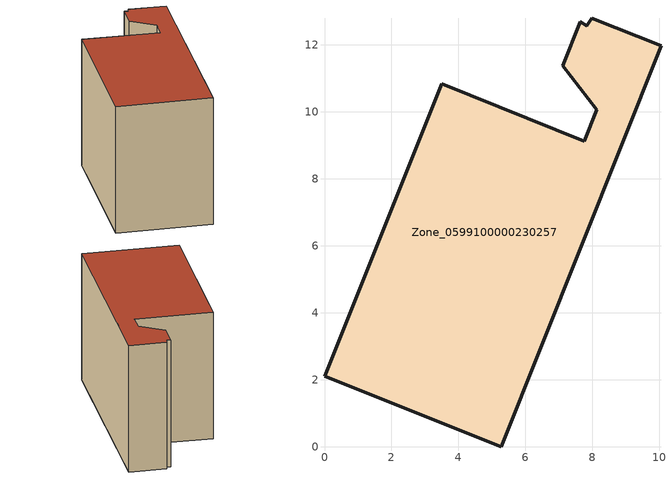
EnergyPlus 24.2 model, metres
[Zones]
Zone_0599100000230257
 floor ground (C_G): 7.84,12.58 7.98,12.8 10.05,11.97 5.28,0 0,2.11 3.5,10.84 7.76,9.13 8.13,10.06 7.11,11.38 7.64,12.7 z0.2
 wall outside (C_F): 0,2.11 5.28,0 10.05,11.97 7.98,12.8 7.84,12.58 7.64,12.7 7.11,11.38 8.13,10.06 7.76,9.13 3.5,10.84 0,2.11 z0.2:8.16
 roof outside (C_R): 7.84,12.58 7.64,12.7 7.11,11.38 8.13,10.06 7.76,9.13 3.5,10.84 0,2.11 5.28,0 10.05,11.97 7.98,12.8 z8.16
[BUILDING]
Pand.0599100000230257: North Axis=0; Terrain=City; Loads Convergence Tolerance Value=0.04; Temperature Convergence Tolerance Value=0.4; Solar Distribution=FullExterior; Maximum Number of Warmup Days=25; Minimum Number of Warmup Days=1
[Site:Location]
Rotterdam.The.Hague.AP_ZH_NLD Design_Conditions: Latitude=51.96; Longitude=4.45; Time Zone=1; Elevation=-4.5
[SITE:GROUNDTEMPERATURE:BUILDINGSURFACE]
18, 18, 18, 18, 18, 18, 18, 18, 18, 18, 18, 18
[MATERIAL] Thermal Absorptance=0.9; Solar Absorptance=0.7; Visible Absorptance=0.7
Name | Roughness | Thickness | Conductivity | Density | Specific Heat
G.TC.1975-1991 | MediumSmooth | 0.15 | 0.288461 | 540 | 1210
F.TC.1975-1991 | Rough | 0.3 | 0.230769 | 1920 | 840
R.TC.1975-1991 | MediumRough | 0.2 | 0.153846 | 1500 | 1000
[CONSTRUCTION]
C_G: G.TC.1975-1991
C_F: F.TC.1975-1991
C_R: R.TC.1975-1991
[ZONE]
Zone_0599100000230257: Type=1; Multiplier=1; Ceiling Height=Autocalculate; Volume=Autocalculate; Floor Area=autocalculate; Part of Total Floor Area=Yes
[ZONEINFILTRATION:DESIGNFLOWRATE]
Infil_Zone_0599100000230257: Zone or ZoneList or Space or SpaceList=Zone_0599100000230257; Schedule=AlwaysOn; Design Flow Rate Calculation Method=Flow/Area; Flow Rate per Floor Area=0.003; Constant Term Coefficient=1; Temperature Term Coefficient=0; Velocity Term Coefficient=0; Velocity Squared Term Coefficient=0
[HVACTEMPLATE:ZONE:IDEALLOADSAIRSYSTEM]
Zone_0599100000230257: Maximum Heating Supply Air Temperature=50; Minimum Cooling Supply Air Temperature=13; Maximum Heating Supply Air Humidity Ratio=0.0156; Minimum Cooling Supply Air Humidity Ratio=0.0077; Heating Limit=NoLimit; Cooling Limit=NoLimit; Dehumidification Control Type=ConstantSensibleHeatRatio; Cooling Sensible Heat Ratio=0.7; Dehumidification Setpoint=60; Humidification Control Type=None; Humidification Setpoint=30; Outdoor Air Method=None; Outdoor Air Flow Rate per Person=0.00944; Outdoor Air Flow Rate per Zone Floor Area=0; Outdoor Air Flow Rate per Zone=0; Demand Controlled Ventilation Type=None; Outdoor Air Economizer Type=NoEconomizer; Heat Recovery Type=None; Sensible Heat Recovery Effectiveness=0.7; Latent Heat Recovery Effectiveness=0.65
[ZONECONTROL:THERMOSTAT]
ThermostatControl_Zone_0599100000230257: Zone or ZoneList=Zone_0599100000230257; Control Type Schedule=DualSetpointControlType; Control 1=Thermostat_Zone_0599100000230257; Temperature Difference Between Cutout And Setpoint=0
[THERMOSTATSETPOINT:DUALSETPOINT]
Thermostat_Zone_0599100000230257: Heating Setpoint Temperature Schedule=HeatingSetpoint_Zone_0599100000230257; Cooling Setpoint Temperature Schedule=CoolingSetpoint_Zone_0599100000230257
[SCHEDULE:COMPACT]
HeatingSetpoint_Zone_0599100000230257: Through: 12/31, For: AllDays, Until: 24:00, 21
CoolingSetpoint_Zone_0599100000230257: Through: 12/31, For: AllDays, Until: 24:00, 24
DualSetpointControlType: Through: 12/31, For: AllDays, Until: 24:00, 4
AlwaysOn: Through: 12/31, For: AllDays, Until: 24:00, 1
